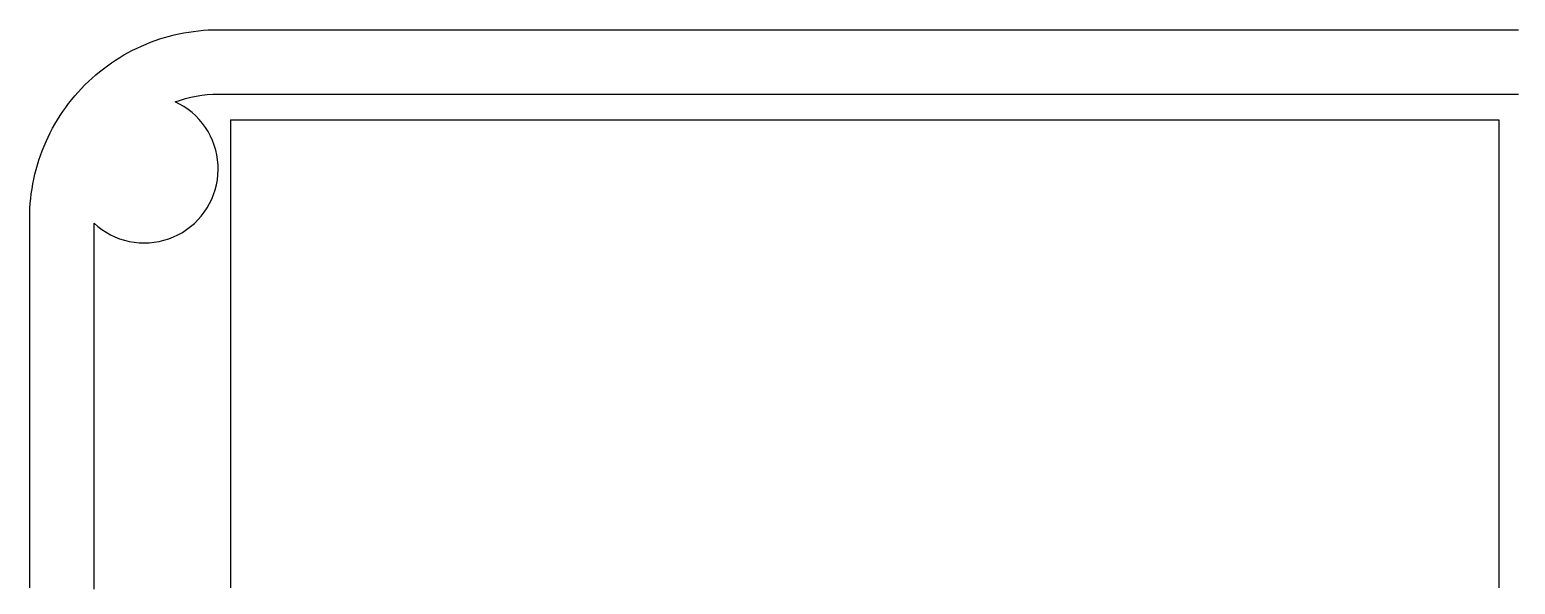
# Model space of a CAD drawing. Header units: metres. Extents: x -65 to 62, y -60 to 37.
# Drawn here: x -62.2 to -1.8, y 14.6 to 37.2 of the extents above; entities that cross this region are included whole.
import ezdxf

# ---------------------------------------------------------------- set-up
doc = ezdxf.new("R2010")
doc.units = ezdxf.units.M
doc.layers.add('AL_Z1.6', color=7, linetype='Continuous')
doc.layers.add('Vol_Battery', color=7, linetype='Continuous')

msp = doc.modelspace()

# ---------------------------------------------------------------- linework, layer by layer
at = {"layer": 'AL_Z1.6'}
for points in [[(-62.1533, 29.5), (-62.15068, 29.70034), (-62.14281, 29.90054), (-62.12971, 30.10047), (-62.11137, 30.29999), (-62.08782, 30.49896), (-62.05908, 30.69724), (-62.02514, 30.8947), (-61.98606, 31.09121), (-61.94184, 31.28663), (-61.89252, 31.48082), (-61.83813, 31.67365), (-61.77872, 31.865), (-61.71432, 32.05472), (-61.64497, 32.2427), (-61.57073, 32.42879), (-61.49164, 32.61288), (-61.40776, 32.79483), (-61.31914, 32.97453), (-61.22585, 33.15184), (-61.12795, 33.32665), (-61.02551, 33.49884), (-60.9186, 33.66829), (-60.80728, 33.83488), (-60.69165, 33.9985), (-60.57177, 34.15903), (-60.44773, 34.31638), (-60.31961, 34.47042), (-60.18751, 34.62106), (-60.05151, 34.76818), (-59.9117, 34.9117), (-59.76818, 35.05151), (-59.62106, 35.18751), (-59.47042, 35.31961), (-59.31638, 35.44773), (-59.15903, 35.57177), (-58.9985, 35.69165), (-58.83488, 35.80728), (-58.66829, 35.9186), (-58.49884, 36.02551), (-58.32665, 36.12795), (-58.15184, 36.22585), (-57.97453, 36.31914), (-57.79483, 36.40776), (-57.61288, 36.49164), (-57.42879, 36.57073), (-57.2427, 36.64497), (-57.05472, 36.71432), (-56.865, 36.77872), (-56.67365, 36.83813), (-56.48082, 36.89252), (-56.28663, 36.94184), (-56.09121, 36.98606), (-55.8947, 37.02514), (-55.69724, 37.05908), (-55.49896, 37.08782), (-55.29999, 37.11137), (-55.10047, 37.12971), (-54.90054, 37.14281), (-54.70034, 37.15068), (-54.5, 37.1533)], [(-54.5, 37.1533), (-54.3, 37.1533), (-54.1, 37.1533), (-53.9, 37.1533), (-53.7, 37.1533), (-53.5, 37.1533), (-53.3, 37.1533), (-53.1, 37.1533), (-52.9, 37.1533), (-52.7, 37.1533), (-52.5, 37.1533), (-52.3, 37.1533), (-52.1, 37.1533), (-51.9, 37.1533), (-51.7, 37.1533), (-51.5, 37.1533), (-51.3, 37.1533), (-51.1, 37.1533), (-50.9, 37.1533), (-50.7, 37.1533), (-50.5, 37.1533), (-50.3, 37.1533), (-50.1, 37.1533), (-49.9, 37.1533), (-49.7, 37.1533), (-49.5, 37.1533), (-49.3, 37.1533), (-49.1, 37.1533), (-48.9, 37.1533), (-48.7, 37.1533), (-48.5, 37.1533), (-48.3, 37.1533), (-48.1, 37.1533), (-47.9, 37.1533), (-47.7, 37.1533), (-47.5, 37.1533), (-47.3, 37.1533), (-47.1, 37.1533), (-46.9, 37.1533), (-46.7, 37.1533), (-46.5, 37.1533), (-46.3, 37.1533), (-46.1, 37.1533), (-45.9, 37.1533), (-45.7, 37.1533), (-45.5, 37.1533), (-45.3, 37.1533), (-45.1, 37.1533), (-44.9, 37.1533), (-44.7, 37.1533), (-44.5, 37.1533), (-44.3, 37.1533), (-44.1, 37.1533), (-43.9, 37.1533), (-43.7, 37.1533), (-43.5, 37.1533), (-43.3, 37.1533), (-43.1, 37.1533), (-42.9, 37.1533), (-42.7, 37.1533), (-42.5, 37.1533), (-42.3, 37.1533), (-42.1, 37.1533), (-41.9, 37.1533), (-41.7, 37.1533), (-41.5, 37.1533), (-41.3, 37.1533), (-41.1, 37.1533), (-40.9, 37.1533), (-40.7, 37.1533), (-40.5, 37.1533), (-40.3, 37.1533), (-40.1, 37.1533), (-39.9, 37.1533), (-39.7, 37.1533), (-39.5, 37.1533), (-39.3, 37.1533), (-39.1, 37.1533), (-38.9, 37.1533), (-38.7, 37.1533), (-38.5, 37.1533), (-38.3, 37.1533), (-38.1, 37.1533), (-37.9, 37.1533), (-37.7, 37.1533), (-37.5, 37.1533), (-37.3, 37.1533), (-37.1, 37.1533), (-36.9, 37.1533), (-36.7, 37.1533), (-36.5, 37.1533), (-36.3, 37.1533), (-36.1, 37.1533), (-35.9, 37.1533), (-35.7, 37.1533), (-35.5, 37.1533), (-35.3, 37.1533), (-35.1, 37.1533), (-34.9, 37.1533), (-34.7, 37.1533), (-34.5, 37.1533), (-34.3, 37.1533), (-34.1, 37.1533), (-33.9, 37.1533), (-33.7, 37.1533), (-33.5, 37.1533), (-33.3, 37.1533), (-33.1, 37.1533), (-32.9, 37.1533), (-32.7, 37.1533), (-32.5, 37.1533), (-32.3, 37.1533), (-32.1, 37.1533), (-31.9, 37.1533), (-31.7, 37.1533), (-31.5, 37.1533), (-31.3, 37.1533), (-31.1, 37.1533), (-30.9, 37.1533), (-30.7, 37.1533), (-30.5, 37.1533), (-30.3, 37.1533), (-30.1, 37.1533), (-29.9, 37.1533), (-29.7, 37.1533), (-29.5, 37.1533), (-29.3, 37.1533), (-29.1, 37.1533), (-28.9, 37.1533), (-28.7, 37.1533), (-28.5, 37.1533), (-28.3, 37.1533), (-28.1, 37.1533), (-27.9, 37.1533), (-27.7, 37.1533), (-27.5, 37.1533), (-27.3, 37.1533), (-27.1, 37.1533), (-26.9, 37.1533), (-26.7, 37.1533), (-26.5, 37.1533), (-26.3, 37.1533), (-26.1, 37.1533), (-25.9, 37.1533), (-25.7, 37.1533), (-25.5, 37.1533), (-25.3, 37.1533), (-25.1, 37.1533), (-24.9, 37.1533), (-24.7, 37.1533), (-24.5, 37.1533), (-24.3, 37.1533), (-24.1, 37.1533), (-23.9, 37.1533), (-23.7, 37.1533), (-23.5, 37.1533), (-23.3, 37.1533), (-23.1, 37.1533), (-22.9, 37.1533), (-22.7, 37.1533), (-22.5, 37.1533), (-22.3, 37.1533), (-22.1, 37.1533), (-21.9, 37.1533), (-21.7, 37.1533), (-21.5, 37.1533), (-21.3, 37.1533), (-21.1, 37.1533), (-20.9, 37.1533), (-20.7, 37.1533), (-20.5, 37.1533), (-20.3, 37.1533), (-20.1, 37.1533), (-19.9, 37.1533), (-19.7, 37.1533), (-19.5, 37.1533), (-19.3, 37.1533), (-19.1, 37.1533), (-18.9, 37.1533), (-18.7, 37.1533), (-18.5, 37.1533), (-18.3, 37.1533), (-18.1, 37.1533), (-17.9, 37.1533), (-17.7, 37.1533), (-17.5, 37.1533), (-17.3, 37.1533), (-17.1, 37.1533), (-16.9, 37.1533), (-16.7, 37.1533), (-16.5, 37.1533), (-16.3, 37.1533), (-16.1, 37.1533), (-15.9, 37.1533), (-15.7, 37.1533), (-15.5, 37.1533), (-15.3, 37.1533), (-15.1, 37.1533), (-14.9, 37.1533), (-14.7, 37.1533), (-14.5, 37.1533), (-14.3, 37.1533), (-14.1, 37.1533), (-13.9, 37.1533), (-13.7, 37.1533), (-13.5, 37.1533), (-13.3, 37.1533), (-13.1, 37.1533), (-12.9, 37.1533), (-12.7, 37.1533), (-12.5, 37.1533), (-12.3, 37.1533), (-12.1, 37.1533), (-11.9, 37.1533), (-11.7, 37.1533), (-11.5, 37.1533), (-11.3, 37.1533), (-11.1, 37.1533), (-10.9, 37.1533), (-10.7, 37.1533), (-10.5, 37.1533), (-10.3, 37.1533), (-10.1, 37.1533), (-9.9, 37.1533), (-9.7, 37.1533), (-9.5, 37.1533), (-9.3, 37.1533), (-9.1, 37.1533), (-8.9, 37.1533), (-8.7, 37.1533), (-8.5, 37.1533), (-8.3, 37.1533), (-8.1, 37.1533), (-7.9, 37.1533), (-7.7, 37.1533), (-7.5, 37.1533), (-7.3, 37.1533), (-7.1, 37.1533), (-6.9, 37.1533), (-6.7, 37.1533), (-6.5, 37.1533), (-6.3, 37.1533), (-6.1, 37.1533), (-5.9, 37.1533), (-5.7, 37.1533), (-5.5, 37.1533), (-5.3, 37.1533), (-5.1, 37.1533), (-4.9, 37.1533), (-4.7, 37.1533), (-4.5, 37.1533), (-4.3, 37.1533), (-4.1, 37.1533), (-3.9, 37.1533), (-3.7, 37.1533), (-3.5, 37.1533), (-3.3, 37.1533), (-3.1, 37.1533), (-2.9, 37.1533), (-2.7, 37.1533), (-2.5, 37.1533), (-2.3, 37.1533), (-2.1, 37.1533), (-1.9, 37.1533), (-1.7, 37.1533)], [(-56.24718, 34.22589), (-56.03635, 34.29857), (-55.8225, 34.36185), (-55.60607, 34.41561), (-55.38747, 34.45974), (-55.16713, 34.49416), (-54.94548, 34.51878), (-54.72296, 34.53358), (-54.5, 34.53852)], [(-54.5, 34.53852), (-54.3, 34.53852), (-54.1, 34.53852), (-53.9, 34.53852), (-53.7, 34.53852), (-53.5, 34.53852), (-53.3, 34.53852), (-53.1, 34.53852), (-52.9, 34.53852), (-52.7, 34.53852), (-52.5, 34.53852), (-52.3, 34.53852), (-52.1, 34.53852), (-51.9, 34.53852), (-51.7, 34.53852), (-51.5, 34.53852), (-51.3, 34.53852), (-51.1, 34.53852), (-50.9, 34.53852), (-50.7, 34.53852), (-50.5, 34.53852), (-50.3, 34.53852), (-50.1, 34.53852), (-49.9, 34.53852), (-49.7, 34.53852), (-49.5, 34.53852), (-49.3, 34.53852), (-49.1, 34.53852), (-48.9, 34.53852), (-48.7, 34.53852), (-48.5, 34.53852), (-48.3, 34.53852), (-48.1, 34.53852), (-47.9, 34.53852), (-47.7, 34.53852), (-47.5, 34.53852), (-47.3, 34.53852), (-47.1, 34.53852), (-46.9, 34.53852), (-46.7, 34.53852), (-46.5, 34.53852), (-46.3, 34.53852), (-46.1, 34.53852), (-45.9, 34.53852), (-45.7, 34.53852), (-45.5, 34.53852), (-45.3, 34.53852), (-45.1, 34.53852), (-44.9, 34.53852), (-44.7, 34.53852), (-44.5, 34.53852), (-44.3, 34.53852), (-44.1, 34.53852), (-43.9, 34.53852), (-43.7, 34.53852), (-43.5, 34.53852), (-43.3, 34.53852), (-43.1, 34.53852), (-42.9, 34.53852), (-42.7, 34.53852), (-42.5, 34.53852), (-42.3, 34.53852), (-42.1, 34.53852), (-41.9, 34.53852), (-41.7, 34.53852), (-41.5, 34.53852), (-41.3, 34.53852), (-41.1, 34.53852), (-40.9, 34.53852), (-40.7, 34.53852), (-40.5, 34.53852), (-40.3, 34.53852), (-40.1, 34.53852), (-39.9, 34.53852), (-39.7, 34.53852), (-39.5, 34.53852), (-39.3, 34.53852), (-39.1, 34.53852), (-38.9, 34.53852), (-38.7, 34.53852), (-38.5, 34.53852), (-38.3, 34.53852), (-38.1, 34.53852), (-37.9, 34.53852), (-37.7, 34.53852), (-37.5, 34.53852), (-37.3, 34.53852), (-37.1, 34.53852), (-36.9, 34.53852), (-36.7, 34.53852), (-36.5, 34.53852), (-36.3, 34.53852), (-36.1, 34.53852), (-35.9, 34.53852), (-35.7, 34.53852), (-35.5, 34.53852), (-35.3, 34.53852), (-35.1, 34.53852), (-34.9, 34.53852), (-34.7, 34.53852), (-34.5, 34.53852), (-34.3, 34.53852), (-34.1, 34.53852), (-33.9, 34.53852), (-33.7, 34.53852), (-33.5, 34.53852), (-33.3, 34.53852), (-33.1, 34.53852), (-32.9, 34.53852), (-32.7, 34.53852), (-32.5, 34.53852), (-32.3, 34.53852), (-32.1, 34.53852), (-31.9, 34.53852), (-31.7, 34.53852), (-31.5, 34.53852), (-31.3, 34.53852), (-31.1, 34.53852), (-30.9, 34.53852), (-30.7, 34.53852), (-30.5, 34.53852), (-30.3, 34.53852), (-30.1, 34.53852), (-29.9, 34.53852), (-29.7, 34.53852), (-29.5, 34.53852), (-29.3, 34.53852), (-29.1, 34.53852), (-28.9, 34.53852), (-28.7, 34.53852), (-28.5, 34.53852), (-28.3, 34.53852), (-28.1, 34.53852), (-27.9, 34.53852), (-27.7, 34.53852), (-27.5, 34.53852), (-27.3, 34.53852), (-27.1, 34.53852), (-26.9, 34.53852), (-26.7, 34.53852), (-26.5, 34.53852), (-26.3, 34.53852), (-26.1, 34.53852), (-25.9, 34.53852), (-25.7, 34.53852), (-25.5, 34.53852), (-25.3, 34.53852), (-25.1, 34.53852), (-24.9, 34.53852), (-24.7, 34.53852), (-24.5, 34.53852), (-24.3, 34.53852), (-24.1, 34.53852), (-23.9, 34.53852), (-23.7, 34.53852), (-23.5, 34.53852), (-23.3, 34.53852), (-23.1, 34.53852), (-22.9, 34.53852), (-22.7, 34.53852), (-22.5, 34.53852), (-22.3, 34.53852), (-22.1, 34.53852), (-21.9, 34.53852), (-21.7, 34.53852), (-21.5, 34.53852), (-21.3, 34.53852), (-21.1, 34.53852), (-20.9, 34.53852), (-20.7, 34.53852), (-20.5, 34.53852), (-20.3, 34.53852), (-20.1, 34.53852), (-19.9, 34.53852), (-19.7, 34.53852), (-19.5, 34.53852), (-19.3, 34.53852), (-19.1, 34.53852), (-18.9, 34.53852), (-18.7, 34.53852), (-18.5, 34.53852), (-18.3, 34.53852), (-18.1, 34.53852), (-17.9, 34.53852), (-17.7, 34.53852), (-17.5, 34.53852), (-17.3, 34.53852), (-17.1, 34.53852), (-16.9, 34.53852), (-16.7, 34.53852), (-16.5, 34.53852), (-16.3, 34.53852), (-16.1, 34.53852), (-15.9, 34.53852), (-15.7, 34.53852), (-15.5, 34.53852), (-15.3, 34.53852), (-15.1, 34.53852), (-14.9, 34.53852), (-14.7, 34.53852), (-14.5, 34.53852), (-14.3, 34.53852), (-14.1, 34.53852), (-13.9, 34.53852), (-13.7, 34.53852), (-13.5, 34.53852), (-13.3, 34.53852), (-13.1, 34.53852), (-12.9, 34.53852), (-12.7, 34.53852), (-12.5, 34.53852), (-12.3, 34.53852), (-12.1, 34.53852), (-11.9, 34.53852), (-11.7, 34.53852), (-11.5, 34.53852), (-11.3, 34.53852), (-11.1, 34.53852), (-10.9, 34.53852), (-10.7, 34.53852), (-10.5, 34.53852), (-10.3, 34.53852), (-10.1, 34.53852), (-9.9, 34.53852), (-9.7, 34.53852), (-9.5, 34.53852), (-9.3, 34.53852), (-9.1, 34.53852), (-8.9, 34.53852), (-8.7, 34.53852), (-8.5, 34.53852), (-8.3, 34.53852), (-8.1, 34.53852), (-7.9, 34.53852), (-7.7, 34.53852), (-7.5, 34.53852), (-7.3, 34.53852), (-7.1, 34.53852), (-6.9, 34.53852), (-6.7, 34.53852), (-6.5, 34.53852), (-6.3, 34.53852), (-6.1, 34.53852), (-5.9, 34.53852), (-5.7, 34.53852), (-5.5, 34.53852), (-5.3, 34.53852), (-5.1, 34.53852), (-4.9, 34.53852), (-4.7, 34.53852), (-4.5, 34.53852), (-4.3, 34.53852), (-4.1, 34.53852), (-3.9, 34.53852), (-3.7, 34.53852), (-3.5, 34.53852), (-3.3, 34.53852), (-3.1, 34.53852), (-2.9, 34.53852), (-2.7, 34.53852), (-2.5, 34.53852), (-2.3, 34.53852), (-2.1, 34.53852), (-1.9, 34.53852), (-1.7, 34.53852)], [(-59.53852, 29.29899), (-59.38472, 29.16594), (-59.22225, 29.04361), (-59.05188, 28.93257), (-58.87437, 28.83333), (-58.69055, 28.74635), (-58.50125, 28.67202), (-58.30736, 28.61068), (-58.10975, 28.56262), (-57.90935, 28.52806), (-57.70706, 28.50715), (-57.50382, 28.5), (-57.30056, 28.50664), (-57.09822, 28.52703), (-56.89773, 28.56108), (-56.7, 28.60863), (-56.50595, 28.66948), (-56.31647, 28.74333), (-56.13242, 28.82984), (-55.95466, 28.92863), (-55.784, 29.03924), (-55.62123, 29.16115), (-55.46709, 29.29381), (-55.32229, 29.4366), (-55.1875, 29.58888), (-55.06334, 29.74995), (-54.95037, 29.91905), (-54.84912, 30.09542), (-54.76005, 30.27824), (-54.68358, 30.46668), (-54.62004, 30.65986), (-54.56974, 30.85691), (-54.5329, 31.05691), (-54.5097, 31.25895), (-54.50024, 31.46209), (-54.50456, 31.66541), (-54.52265, 31.86797), (-54.55442, 32.06884), (-54.59973, 32.26709), (-54.65836, 32.46182), (-54.73006, 32.65213), (-54.81448, 32.83715), (-54.91124, 33.01602), (-55.0199, 33.18792), (-55.13995, 33.35207), (-55.27085, 33.50771), (-55.41199, 33.65412), (-55.56273, 33.79063), (-55.72237, 33.91662), (-55.89018, 34.0315), (-56.06539, 34.13474), (-56.24718, 34.22589)], [(-62.1533, 14.5), (-62.1533, 14.7), (-62.1533, 14.9), (-62.1533, 15.1), (-62.1533, 15.3), (-62.1533, 15.5), (-62.1533, 15.7), (-62.1533, 15.9), (-62.1533, 16.1), (-62.1533, 16.3), (-62.1533, 16.5), (-62.1533, 16.7), (-62.1533, 16.9), (-62.1533, 17.1), (-62.1533, 17.3), (-62.1533, 17.5), (-62.1533, 17.7), (-62.1533, 17.9), (-62.1533, 18.1), (-62.1533, 18.3), (-62.1533, 18.5), (-62.1533, 18.7), (-62.1533, 18.9), (-62.1533, 19.1), (-62.1533, 19.3), (-62.1533, 19.5), (-62.1533, 19.7), (-62.1533, 19.9), (-62.1533, 20.1), (-62.1533, 20.3), (-62.1533, 20.5), (-62.1533, 20.7), (-62.1533, 20.9), (-62.1533, 21.1), (-62.1533, 21.3), (-62.1533, 21.5), (-62.1533, 21.7), (-62.1533, 21.9), (-62.1533, 22.1), (-62.1533, 22.3), (-62.1533, 22.5), (-62.1533, 22.7), (-62.1533, 22.9), (-62.1533, 23.1), (-62.1533, 23.3), (-62.1533, 23.5), (-62.1533, 23.7), (-62.1533, 23.9), (-62.1533, 24.1), (-62.1533, 24.3), (-62.1533, 24.5), (-62.1533, 24.7), (-62.1533, 24.9), (-62.1533, 25.1), (-62.1533, 25.3), (-62.1533, 25.5), (-62.1533, 25.7), (-62.1533, 25.9), (-62.1533, 26.1), (-62.1533, 26.3), (-62.1533, 26.5), (-62.1533, 26.7), (-62.1533, 26.9), (-62.1533, 27.1), (-62.1533, 27.3), (-62.1533, 27.5), (-62.1533, 27.7), (-62.1533, 27.9), (-62.1533, 28.1), (-62.1533, 28.3), (-62.1533, 28.5), (-62.1533, 28.7), (-62.1533, 28.9), (-62.1533, 29.1), (-62.1533, 29.3), (-62.1533, 29.5)], [(-59.53852, 14.44882), (-59.53852, 14.64949), (-59.53852, 14.85017), (-59.53852, 15.05085), (-59.53852, 15.25153), (-59.53852, 15.45221), (-59.53852, 15.65288), (-59.53852, 15.85356), (-59.53852, 16.05424), (-59.53852, 16.25492), (-59.53852, 16.4556), (-59.53852, 16.65627), (-59.53852, 16.85695), (-59.53852, 17.05763), (-59.53852, 17.25831), (-59.53852, 17.45899), (-59.53852, 17.65966), (-59.53852, 17.86034), (-59.53852, 18.06102), (-59.53852, 18.2617), (-59.53852, 18.46238), (-59.53852, 18.66305), (-59.53852, 18.86373), (-59.53852, 19.06441), (-59.53852, 19.26509), (-59.53852, 19.46577), (-59.53852, 19.66644), (-59.53852, 19.86712), (-59.53852, 20.0678), (-59.53852, 20.26848), (-59.53852, 20.46916), (-59.53852, 20.66983), (-59.53852, 20.87051), (-59.53852, 21.07119), (-59.53852, 21.27187), (-59.53852, 21.47255), (-59.53852, 21.67322), (-59.53852, 21.8739), (-59.53852, 22.07458), (-59.53852, 22.27526), (-59.53852, 22.47594), (-59.53852, 22.67661), (-59.53852, 22.87729), (-59.53852, 23.07797), (-59.53852, 23.27865), (-59.53852, 23.47933), (-59.53852, 23.68), (-59.53852, 23.88068), (-59.53852, 24.08136), (-59.53852, 24.28204), (-59.53852, 24.48272), (-59.53852, 24.68339), (-59.53852, 24.88407), (-59.53852, 25.08475), (-59.53852, 25.28543), (-59.53852, 25.48611), (-59.53852, 25.68678), (-59.53852, 25.88746), (-59.53852, 26.08814), (-59.53852, 26.28882), (-59.53852, 26.4895), (-59.53852, 26.69017), (-59.53852, 26.89085), (-59.53852, 27.09153), (-59.53852, 27.29221), (-59.53852, 27.49289), (-59.53852, 27.69356), (-59.53852, 27.89424), (-59.53852, 28.09492), (-59.53852, 28.2956), (-59.53852, 28.49628), (-59.53852, 28.69695), (-59.53852, 28.89763), (-59.53852, 29.09831), (-59.53852, 29.29899)]]:
    msp.add_lwpolyline(points, dxfattribs=at)
at = {"layer": 'Vol_Battery'}
for points in [[(-54, 33.5), (-54, 33.3), (-54, 33.1), (-54, 32.9), (-54, 32.7), (-54, 32.5), (-54, 32.3), (-54, 32.1), (-54, 31.9), (-54, 31.7), (-54, 31.5), (-54, 31.3), (-54, 31.1), (-54, 30.9), (-54, 30.7), (-54, 30.5), (-54, 30.3), (-54, 30.1), (-54, 29.9), (-54, 29.7), (-54, 29.5), (-54, 29.3), (-54, 29.1), (-54, 28.9), (-54, 28.7), (-54, 28.5), (-54, 28.3), (-54, 28.1), (-54, 27.9), (-54, 27.7), (-54, 27.5), (-54, 27.3), (-54, 27.1), (-54, 26.9), (-54, 26.7), (-54, 26.5), (-54, 26.3), (-54, 26.1), (-54, 25.9), (-54, 25.7), (-54, 25.5), (-54, 25.3), (-54, 25.1), (-54, 24.9), (-54, 24.7), (-54, 24.5), (-54, 24.3), (-54, 24.1), (-54, 23.9), (-54, 23.7), (-54, 23.5), (-54, 23.3), (-54, 23.1), (-54, 22.9), (-54, 22.7), (-54, 22.5), (-54, 22.3), (-54, 22.1), (-54, 21.9), (-54, 21.7), (-54, 21.5), (-54, 21.3), (-54, 21.1), (-54, 20.9), (-54, 20.7), (-54, 20.5), (-54, 20.3), (-54, 20.1), (-54, 19.9), (-54, 19.7), (-54, 19.5), (-54, 19.3), (-54, 19.1), (-54, 18.9), (-54, 18.7), (-54, 18.5), (-54, 18.3), (-54, 18.1), (-54, 17.9), (-54, 17.7), (-54, 17.5), (-54, 17.3), (-54, 17.1), (-54, 16.9), (-54, 16.7), (-54, 16.5), (-54, 16.3), (-54, 16.1), (-54, 15.9), (-54, 15.7), (-54, 15.5), (-54, 15.3), (-54, 15.1), (-54, 14.9), (-54, 14.7), (-54, 14.5)], [(-54, 33.5), (-53.79961, 33.5), (-53.59922, 33.5), (-53.39883, 33.5), (-53.19844, 33.5), (-52.99805, 33.5), (-52.79767, 33.5), (-52.59728, 33.5), (-52.39689, 33.5), (-52.1965, 33.5), (-51.99611, 33.5), (-51.79572, 33.5), (-51.59533, 33.5), (-51.39494, 33.5), (-51.19455, 33.5), (-50.99416, 33.5), (-50.79377, 33.5), (-50.59339, 33.5), (-50.393, 33.5), (-50.19261, 33.5), (-49.99222, 33.5), (-49.79183, 33.5), (-49.59144, 33.5), (-49.39105, 33.5), (-49.19066, 33.5), (-48.99027, 33.5), (-48.78988, 33.5), (-48.58949, 33.5), (-48.38911, 33.5), (-48.18872, 33.5), (-47.98833, 33.5), (-47.78794, 33.5), (-47.58755, 33.5), (-47.38716, 33.5), (-47.18677, 33.5), (-46.98638, 33.5), (-46.78599, 33.5), (-46.5856, 33.5), (-46.38521, 33.5), (-46.18482, 33.5), (-45.98444, 33.5), (-45.78405, 33.5), (-45.58366, 33.5), (-45.38327, 33.5), (-45.18288, 33.5), (-44.98249, 33.5), (-44.7821, 33.5), (-44.58171, 33.5), (-44.38132, 33.5), (-44.18093, 33.5), (-43.98054, 33.5), (-43.78016, 33.5), (-43.57977, 33.5), (-43.37938, 33.5), (-43.17899, 33.5), (-42.9786, 33.5), (-42.77821, 33.5), (-42.57782, 33.5), (-42.37743, 33.5), (-42.17704, 33.5), (-41.97665, 33.5), (-41.77626, 33.5), (-41.57588, 33.5), (-41.37549, 33.5), (-41.1751, 33.5), (-40.97471, 33.5), (-40.77432, 33.5), (-40.57393, 33.5), (-40.37354, 33.5), (-40.17315, 33.5), (-39.97276, 33.5), (-39.77237, 33.5), (-39.57198, 33.5), (-39.3716, 33.5), (-39.17121, 33.5), (-38.97082, 33.5), (-38.77043, 33.5), (-38.57004, 33.5), (-38.36965, 33.5), (-38.16926, 33.5), (-37.96887, 33.5), (-37.76848, 33.5), (-37.56809, 33.5), (-37.3677, 33.5), (-37.16732, 33.5), (-36.96693, 33.5), (-36.76654, 33.5), (-36.56615, 33.5), (-36.36576, 33.5), (-36.16537, 33.5), (-35.96498, 33.5), (-35.76459, 33.5), (-35.5642, 33.5), (-35.36381, 33.5), (-35.16342, 33.5), (-34.96304, 33.5), (-34.76265, 33.5), (-34.56226, 33.5), (-34.36187, 33.5), (-34.16148, 33.5), (-33.96109, 33.5), (-33.7607, 33.5), (-33.56031, 33.5), (-33.35992, 33.5), (-33.15953, 33.5), (-32.95914, 33.5), (-32.75875, 33.5), (-32.55837, 33.5), (-32.35798, 33.5), (-32.15759, 33.5), (-31.9572, 33.5), (-31.75681, 33.5), (-31.55642, 33.5), (-31.35603, 33.5), (-31.15564, 33.5), (-30.95525, 33.5), (-30.75486, 33.5), (-30.55447, 33.5), (-30.35409, 33.5), (-30.1537, 33.5), (-29.95331, 33.5), (-29.75292, 33.5), (-29.55253, 33.5), (-29.35214, 33.5), (-29.15175, 33.5), (-28.95136, 33.5), (-28.75097, 33.5), (-28.55058, 33.5), (-28.35019, 33.5), (-28.14981, 33.5), (-27.94942, 33.5), (-27.74903, 33.5), (-27.54864, 33.5), (-27.34825, 33.5), (-27.14786, 33.5), (-26.94747, 33.5), (-26.74708, 33.5), (-26.54669, 33.5), (-26.3463, 33.5), (-26.14591, 33.5), (-25.94553, 33.5), (-25.74514, 33.5), (-25.54475, 33.5), (-25.34436, 33.5), (-25.14397, 33.5), (-24.94358, 33.5), (-24.74319, 33.5), (-24.5428, 33.5), (-24.34241, 33.5), (-24.14202, 33.5), (-23.94163, 33.5), (-23.74125, 33.5), (-23.54086, 33.5), (-23.34047, 33.5), (-23.14008, 33.5), (-22.93969, 33.5), (-22.7393, 33.5), (-22.53891, 33.5), (-22.33852, 33.5), (-22.13813, 33.5), (-21.93774, 33.5), (-21.73735, 33.5), (-21.53696, 33.5), (-21.33658, 33.5), (-21.13619, 33.5), (-20.9358, 33.5), (-20.73541, 33.5), (-20.53502, 33.5), (-20.33463, 33.5), (-20.13424, 33.5), (-19.93385, 33.5), (-19.73346, 33.5), (-19.53307, 33.5), (-19.33268, 33.5), (-19.1323, 33.5), (-18.93191, 33.5), (-18.73152, 33.5), (-18.53113, 33.5), (-18.33074, 33.5), (-18.13035, 33.5), (-17.92996, 33.5), (-17.72957, 33.5), (-17.52918, 33.5), (-17.32879, 33.5), (-17.1284, 33.5), (-16.92802, 33.5), (-16.72763, 33.5), (-16.52724, 33.5), (-16.32685, 33.5), (-16.12646, 33.5), (-15.92607, 33.5), (-15.72568, 33.5), (-15.52529, 33.5), (-15.3249, 33.5), (-15.12451, 33.5), (-14.92412, 33.5), (-14.72374, 33.5), (-14.52335, 33.5), (-14.32296, 33.5), (-14.12257, 33.5), (-13.92218, 33.5), (-13.72179, 33.5), (-13.5214, 33.5), (-13.32101, 33.5), (-13.12062, 33.5), (-12.92023, 33.5), (-12.71984, 33.5), (-12.51946, 33.5), (-12.31907, 33.5), (-12.11868, 33.5), (-11.91829, 33.5), (-11.7179, 33.5), (-11.51751, 33.5), (-11.31712, 33.5), (-11.11673, 33.5), (-10.91634, 33.5), (-10.71595, 33.5), (-10.51556, 33.5), (-10.31518, 33.5), (-10.11479, 33.5), (-9.9144, 33.5), (-9.71401, 33.5), (-9.51362, 33.5), (-9.31323, 33.5), (-9.11284, 33.5), (-8.91245, 33.5), (-8.71206, 33.5), (-8.51167, 33.5), (-8.31128, 33.5), (-8.11089, 33.5), (-7.91051, 33.5), (-7.71012, 33.5), (-7.50973, 33.5), (-7.30934, 33.5), (-7.10895, 33.5), (-6.90856, 33.5), (-6.70817, 33.5), (-6.50778, 33.5), (-6.30739, 33.5), (-6.107, 33.5), (-5.90661, 33.5), (-5.70623, 33.5), (-5.50584, 33.5), (-5.30545, 33.5), (-5.10506, 33.5), (-4.90467, 33.5), (-4.70428, 33.5), (-4.50389, 33.5), (-4.3035, 33.5), (-4.10311, 33.5), (-3.90272, 33.5), (-3.70233, 33.5), (-3.50195, 33.5), (-3.30156, 33.5), (-3.10117, 33.5), (-2.90078, 33.5), (-2.70039, 33.5), (-2.5, 33.5)], [(-2.5, 33.5), (-2.5, 33.3), (-2.5, 33.1), (-2.5, 32.9), (-2.5, 32.7), (-2.5, 32.5), (-2.5, 32.3), (-2.5, 32.1), (-2.5, 31.9), (-2.5, 31.7), (-2.5, 31.5), (-2.5, 31.3), (-2.5, 31.1), (-2.5, 30.9), (-2.5, 30.7), (-2.5, 30.5), (-2.5, 30.3), (-2.5, 30.1), (-2.5, 29.9), (-2.5, 29.7), (-2.5, 29.5), (-2.5, 29.3), (-2.5, 29.1), (-2.5, 28.9), (-2.5, 28.7), (-2.5, 28.5), (-2.5, 28.3), (-2.5, 28.1), (-2.5, 27.9), (-2.5, 27.7), (-2.5, 27.5), (-2.5, 27.3), (-2.5, 27.1), (-2.5, 26.9), (-2.5, 26.7), (-2.5, 26.5), (-2.5, 26.3), (-2.5, 26.1), (-2.5, 25.9), (-2.5, 25.7), (-2.5, 25.5), (-2.5, 25.3), (-2.5, 25.1), (-2.5, 24.9), (-2.5, 24.7), (-2.5, 24.5), (-2.5, 24.3), (-2.5, 24.1), (-2.5, 23.9), (-2.5, 23.7), (-2.5, 23.5), (-2.5, 23.3), (-2.5, 23.1), (-2.5, 22.9), (-2.5, 22.7), (-2.5, 22.5), (-2.5, 22.3), (-2.5, 22.1), (-2.5, 21.9), (-2.5, 21.7), (-2.5, 21.5), (-2.5, 21.3), (-2.5, 21.1), (-2.5, 20.9), (-2.5, 20.7), (-2.5, 20.5), (-2.5, 20.3), (-2.5, 20.1), (-2.5, 19.9), (-2.5, 19.7), (-2.5, 19.5), (-2.5, 19.3), (-2.5, 19.1), (-2.5, 18.9), (-2.5, 18.7), (-2.5, 18.5), (-2.5, 18.3), (-2.5, 18.1), (-2.5, 17.9), (-2.5, 17.7), (-2.5, 17.5), (-2.5, 17.3), (-2.5, 17.1), (-2.5, 16.9), (-2.5, 16.7), (-2.5, 16.5), (-2.5, 16.3), (-2.5, 16.1), (-2.5, 15.9), (-2.5, 15.7), (-2.5, 15.5), (-2.5, 15.3), (-2.5, 15.1), (-2.5, 14.9), (-2.5, 14.7), (-2.5, 14.5)]]:
    msp.add_lwpolyline(points, dxfattribs=at)

doc.saveas('drawing.dxf')
